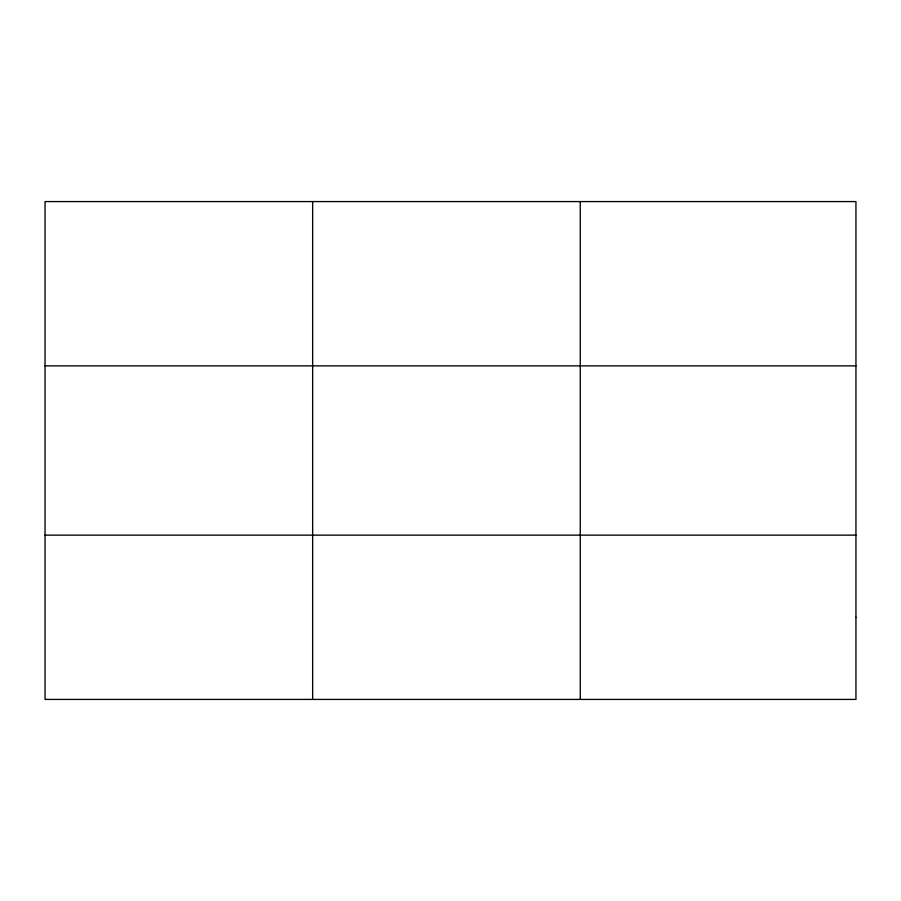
<?xml version="1.0" encoding="UTF-8"?>
<svg xmlns="http://www.w3.org/2000/svg" width="901" height="901" viewBox="0 0 901 901"><rect width="100%" height="100%" fill="white"/><g stroke="black" fill="none" stroke-linecap="round" stroke-linejoin="round"><path stroke-width="1.35" d="M312.647 201.576L312.647 699.424M580.244 201.576L580.244 699.424M45.05 365.862L855.95 365.862M45.05 535.138L855.95 535.138M855.95 617.286L855.95 699.424L45.05 699.424L45.05 201.576L855.95 201.576L855.95 617.286"/></g></svg>
